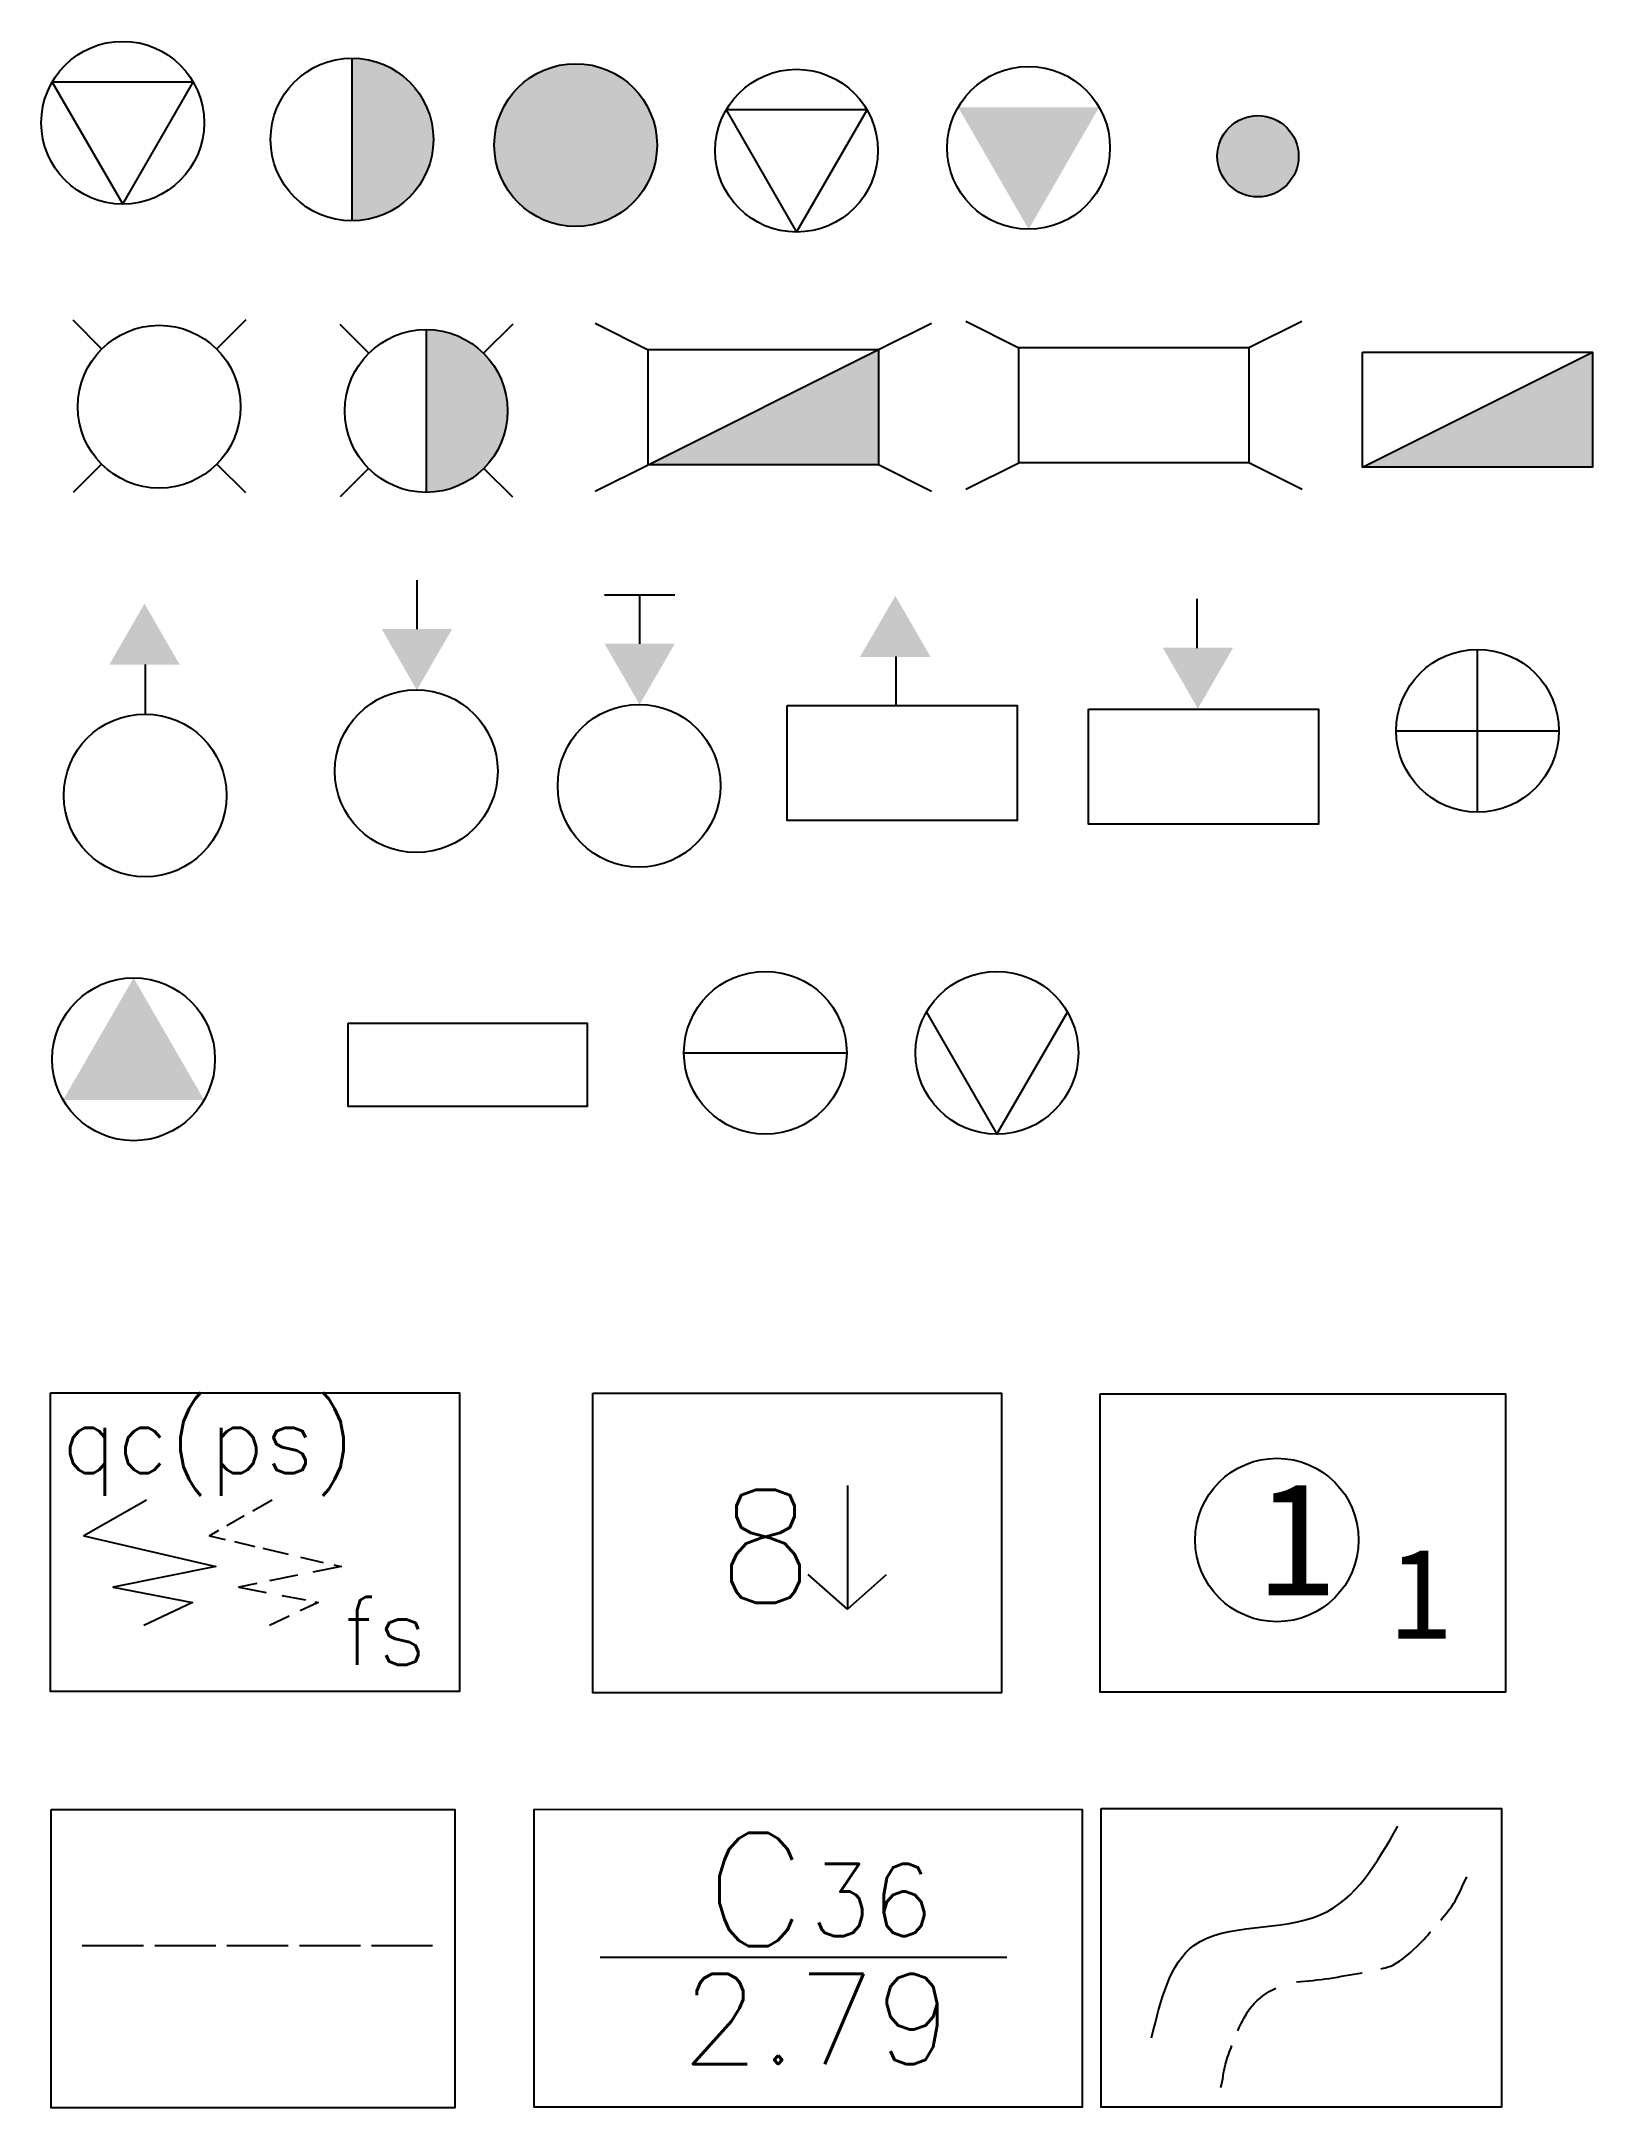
# Model space of a CAD drawing. Header units: millimetres. Extents: x 193.7 to 228.1, y 158.5 to 204.2.
import ezdxf

# ---------------------------------------------------------------- set-up
doc = ezdxf.new("R2010")
doc.units = ezdxf.units.MM
doc.layers.add('钻孔图例', color=7, linetype='Continuous')
doc.styles.get("Standard").update_dxf_attribs({"font": 'txt', "bigfont": 'gbcbig.shx'})

# ---------------------------------------------------------------- blocks, each defined once
blk = doc.blocks.new('单桥静力触探孔')
at = {"layer": '钻孔图例', "flags": 128}
blk.add_lwpolyline([(0, -1.8), (1.559, 0.9), (-1.559, 0.9)], close=True, dxfattribs=at)
at = {"layer": '钻孔图例', "color": 5}
blk.add_circle((0, 0), 1.8, dxfattribs=at)
blk = doc.blocks.new('机钻取土孔')
at = {"layer": '钻孔图例'}
blk.add_hatch(color=256, dxfattribs=at).paths.add_polyline_path([(0, -1.8, 0.414214), (1.8, 0, 0.414214), (0, 1.8)])
at = {"layer": '钻孔图例', "flags": 128}
blk.add_lwpolyline([(0, 1.8), (0, -1.8)], dxfattribs=at)
at = {"layer": '钻孔图例', "color": 5}
blk.add_circle((0, 0), 1.8, dxfattribs=at)
blk = doc.blocks.new('机钻取土孔2')
at = {"layer": '钻孔图例'}
blk.add_hatch(color=256, dxfattribs=at).paths.add_polyline_path([(-1.8, 0, 1), (1.8, 0, 1)])
at = {"layer": '钻孔图例', "color": 5}
blk.add_circle((0, 0), 1.8, dxfattribs=at)
blk = doc.blocks.new('双桥静力触探孔')
at = {"layer": '钻孔图例', "flags": 128}
blk.add_lwpolyline([(0, -1.8), (1.559, 0.9), (-1.559, 0.9)], close=True, dxfattribs=at)
at = {"layer": '钻孔图例', "color": 5}
blk.add_circle((0, 0), 1.8, dxfattribs=at)
blk = doc.blocks.new('标准贯入试验孔')
at = {"layer": '钻孔图例'}
blk.add_hatch(color=256, dxfattribs=at).paths.add_polyline_path([(1.559, 0.9), (-1.559, 0.9), (0, -1.8)])
at = {"layer": '钻孔图例', "color": 5}
blk.add_circle((0, 0), 1.8, dxfattribs=at)
blk = doc.blocks.new('小螺纹钻孔')
at = {"layer": '钻孔图例'}
blk.add_hatch(color=256, dxfattribs=at).paths.add_polyline_path([(0.9, 0, 1), (-0.9, 0, 1)])
at = {"layer": '钻孔图例', "color": 5}
blk.add_circle((0, 0), 0.9, dxfattribs=at)
blk = doc.blocks.new('机钻取水孔')
at = {"layer": '钻孔图例', "flags": 128}
for points in [[(-1.913, 1.92), (-1.269, 1.276)], [(1.913, 1.92), (1.269, 1.276)], [(-1.276, -1.269), (-1.906, -1.898)], [(1.276, -1.269), (1.906, -1.898)]]:
    blk.add_lwpolyline(points, dxfattribs=at)
at = {"layer": '钻孔图例', "color": 5}
blk.add_circle((0, 0), 1.8, dxfattribs=at)
blk = doc.blocks.new('采取土、水试样钻孔')
at = {"layer": '钻孔图例'}
blk.add_hatch(color=256, dxfattribs=at).paths.add_polyline_path([(0, -1.8, 0.414214), (1.8, 0, 0.414214), (0, 1.8)])
at = {"layer": '钻孔图例', "flags": 128}
for points in [[(-1.913, 1.92), (-1.269, 1.276)], [(1.913, 1.92), (1.269, 1.276)], [(0, 1.8), (0, -1.8)], [(-1.276, -1.269), (-1.906, -1.898)], [(1.276, -1.269), (1.906, -1.898)]]:
    blk.add_lwpolyline(points, dxfattribs=at)
at = {"layer": '钻孔图例', "color": 5}
blk.add_circle((0, 0), 1.8, dxfattribs=at)
blk = doc.blocks.new('探井')
at = {"layer": '钻孔图例'}
blk.add_hatch(color=256, dxfattribs=at).paths.add_polyline_path([(2.594, -1.258), (2.594, 1.288), (-2.497, -1.258)])
for p, q in [((-3.671, 1.87), (-2.497, 1.284)), ((2.594, 1.288), (3.766, 1.874)), ((-3.669, -1.844), (-2.497, -1.258)), ((2.594, -1.254), (3.768, -1.84))]:
    blk.add_line(p, q, dxfattribs=at)
for points in [[(-2.497, -1.258), (2.594, 1.288), (2.594, -1.258)], [(-2.497, 1.288), (2.594, 1.288), (2.594, -1.258), (-2.497, -1.258)]]:
    blk.add_lwpolyline(points, close=True, dxfattribs=at)
blk = doc.blocks.new('采取水试样探井')
at = {"layer": '钻孔图例'}
for p, q in [((-3.696, 1.861), (-2.522, 1.275)), ((2.569, 1.279), (3.741, 1.865)), ((-3.694, -1.853), (-2.522, -1.267)), ((2.569, -1.263), (3.743, -1.849))]:
    blk.add_line(p, q, dxfattribs=at)
blk.add_lwpolyline([(-2.522, 1.279), (2.569, 1.279), (2.569, -1.267), (-2.522, -1.267)], close=True, dxfattribs=at)
blk = doc.blocks.new('采取土试样探井')
at = {"layer": '钻孔图例'}
blk.add_hatch(color=256, dxfattribs=at).paths.add_polyline_path([(2.489, -1.314), (2.489, 1.232), (-2.602, -1.314)])
for points in [[(-2.602, 1.232), (2.489, 1.232), (2.489, -1.314), (-2.602, -1.314)], [(-2.602, -1.314), (2.489, 1.232), (2.489, -1.314)]]:
    blk.add_lwpolyline(points, close=True, dxfattribs=at)
blk = doc.blocks.new('抽水试验孔')
at = {"layer": '钻孔图例'}
blk.add_hatch(color=256, dxfattribs=at).paths.add_polyline_path([(-0.793, 2.891), (0.766, 2.891), (-0.013, 4.241)])
blk.add_line((0, 2.898), (0, 1.811), dxfattribs=at)
at = {"layer": '钻孔图例', "color": 5}
blk.add_circle((0, 0), 1.8, dxfattribs=at)
blk = doc.blocks.new('注水试验孔')
at = {"layer": '钻孔图例'}
blk.add_hatch(color=256, dxfattribs=at).paths.add_polyline_path([(0.793, 3.145), (-0.766, 3.145), (0.013, 1.795)])
blk.add_line((0.022, 3.138), (0.022, 4.225), dxfattribs=at)
at = {"layer": '钻孔图例', "color": 5}
blk.add_circle((0, 0), 1.8, dxfattribs=at)
blk = doc.blocks.new('压水试验孔')
at = {"layer": '钻孔图例'}
blk.add_hatch(color=256, dxfattribs=at).paths.add_polyline_path([(0.793, 3.145), (-0.766, 3.145), (0.013, 1.795)])
for p, q in [((-0.767, 4.225), (0.794, 4.225)), ((0.014, 3.138), (0.014, 4.225))]:
    blk.add_line(p, q, dxfattribs=at)
at = {"layer": '钻孔图例', "color": 5}
blk.add_circle((0, 0), 1.8, dxfattribs=at)
blk = doc.blocks.new('简易抽水试验井')
at = {"layer": '钻孔图例'}
blk.add_hatch(color=256, dxfattribs=at).paths.add_polyline_path([(-0.793, 1.08), (0.766, 1.08), (-0.013, 2.43)])
blk.add_line((0, 1.087), (0, 0), dxfattribs=at)
blk.add_lwpolyline([(-2.407, 0.005), (2.684, 0.005), (2.684, -2.54), (-2.407, -2.54)], close=True, dxfattribs=at)
blk = doc.blocks.new('简易渗水试验井')
at = {"layer": '钻孔图例'}
blk.add_hatch(color=256, dxfattribs=at).paths.add_polyline_path([(0.789, 1.358), (-0.77, 1.358), (0.009, 0.008)])
blk.add_line((-0.004, 1.35), (-0.004, 2.438), dxfattribs=at)
blk.add_lwpolyline([(-2.412, 0.001), (2.68, 0.001), (2.68, -2.544), (-2.412, -2.544)], close=True, dxfattribs=at)
blk = doc.blocks.new('十字板剪切试验孔')
at = {"layer": '钻孔图例'}
for p, q in [((0, -1.8), (0, 1.8)), ((-1.8, 0), (1.8, 0))]:
    blk.add_line(p, q, dxfattribs=at)
at = {"layer": '钻孔图例', "color": 5}
blk.add_circle((0, 0), 1.8, dxfattribs=at)
blk = doc.blocks.new('动力触探试验孔')
at = {"layer": '钻孔图例'}
blk.add_hatch(color=256, dxfattribs=at).paths.add_polyline_path([(-1.559, -0.9), (1.559, -0.9), (0, 1.8)])
at = {"layer": '钻孔图例', "color": 5}
blk.add_circle((0, 0), 1.8, dxfattribs=at)
blk = doc.blocks.new('探槽')
at = {"layer": '钻孔图例'}
blk.add_lwpolyline([(-2.626, 0.856), (2.665, 0.856), (2.665, -0.989), (-2.626, -0.989)], close=True, dxfattribs=at)
blk = doc.blocks.new('旁压试验孔')
at = {"layer": '钻孔图例'}
blk.add_line((-1.8, 0), (1.8, 0), dxfattribs=at)
at = {"layer": '钻孔图例', "color": 5}
blk.add_circle((0, 0), 1.8, dxfattribs=at)
blk = doc.blocks.new('波速测试孔')
at = {"layer": '钻孔图例', "flags": 128}
blk.add_lwpolyline([(-1.559, 0.9), (-1.559, 0.9), (0, -1.8), (1.559, 0.9)], dxfattribs=at)
at = {"layer": '钻孔图例', "color": 5}
blk.add_circle((0, 0), 1.8, dxfattribs=at)
blk = doc.blocks.new('静探曲线')
blk.add_lwpolyline([(-3.698, 2.591), (5.342, 2.591), (5.342, -4.015), (-3.698, -4.015)], close=True)
blk.add_lwpolyline([(-1.577, 0.221), (-2.961, -0.568), (-0.048, -1.25), (-2.314, -1.703), (-0.558, -2.042), (-1.634, -2.552)])
at = {"flags": 128}
for points in [[(1.198, 0.221), (0.771, -0.023)], [(0.013, -0.455), (-0.185, -0.568), (0.163, -0.65)], [(0.58, -0.131), (0.198, -0.35)], [(0.37, -0.698), (0.818, -0.803)], [(0.998, -0.845), (1.554, -0.975)], [(1.83, -1.04), (2.329, -1.157)], [(2.562, -1.211), (2.728, -1.25), (2.104, -1.375)], [(0.864, -1.622), (0.462, -1.703), (1.068, -1.82)], [(1.76, -1.443), (1.142, -1.567)], [(1.413, -1.887), (1.939, -1.988)], [(2.142, -2.028), (2.218, -2.042), (1.822, -2.229)], [(1.581, -2.344), (1.142, -2.552)]]:
    blk.add_lwpolyline(points, dxfattribs=at)
at = {"layer": '钻孔图例', "char_height": 1.5, "attachment_point": 1}
for s, insert, width in [('qc(ps)', (-3.46, 2.316), 4), ('fs', (2.762, -1.923), 2.74161)]:
    blk.add_mtext(s, dxfattribs=dict(at, insert=insert, width=width))
blk = doc.blocks.new('标准贯入')
for p, q in [((1.325, 1.23), (1.325, -1.507)), ((1.325, -1.507), (0.46, -0.738)), ((1.325, -1.507), (2.19, -0.738)), ((1.325, -1.507), (1.325, -1.507))]:
    blk.add_line(p, q)
blk.add_lwpolyline([(-4.305, 3.266), (4.729, 3.266), (4.729, -3.359), (-4.305, -3.359)], close=True)
at = {"insert": (-1.559, 1.134), "char_height": 2.5, "width": 0.91307, "attachment_point": 1}
blk.add_mtext('8', dxfattribs=at)
blk = doc.blocks.new('土层编号')
blk.add_lwpolyline([(-4.312, 3.236), (4.651, 3.236), (4.651, -3.362), (-4.312, -3.362)], close=True)
blk.add_circle((-0.403, 0.006), 1.807)
at = {"attachment_point": 1}
for insert, char_height, width in [((-0.808, 1.285), 2.5, 1.48271), ((2.102, -0.173), 2, 1.53827)]:
    blk.add_mtext('{\\fMS Mincho|b0|i0|c0|p49;1}', dxfattribs=dict(at, insert=insert, char_height=char_height, width=width))
blk = doc.blocks.new('水位线')
for p, q in [((-3.774, -0.041), (-2.423, -0.041)), ((-2.168, -0.041), (-0.817, -0.041)), ((-0.575, -0.041), (0.776, -0.041)), ((1.031, -0.041), (2.382, -0.041)), ((2.624, -0.041), (3.975, -0.041))]:
    blk.add_line(p, q)
blk.add_lwpolyline([(-4.462, 2.967), (4.467, 2.967), (4.467, -3.629), (-4.462, -3.629)], close=True)
blk = doc.blocks.new('孔号标高')
blk.add_line((-4.385, -0.242), (4.613, -0.242))
blk.add_lwpolyline([(-5.84, 3.029), (6.276, 3.028), (6.276, -3.555), (-5.84, -3.555)], close=True)
for s, insert, char_height, width, attachment_point in [('C', (-2.062, 2.505), 2.5, 1.94096, 1), ('36', (1.617, 1.02), 1.6, 4.36715, 5), ('2.79', (-2.588, -0.606), 2, 4.73108, 1)]:
    blk.add_mtext(s, dxfattribs=dict(insert=insert, char_height=char_height, width=width, attachment_point=attachment_point))
blk = doc.blocks.new('地层界线推测地层界线')
blk.add_lwpolyline([(-4.434, 3.199), (4.422, 3.199), (4.422, -3.404), (-4.434, -3.404)], close=True)
for points, knots in [([(-3.32, -1.871), (-3.121, -1.047), (-2.665, 0.836), (0.685, 0.289), (1.665, 1.998), (2.128, 2.807)], [0, 0, 0, 0, 2.245779, 5.136495, 7.729909, 7.729909, 7.729909, 7.729909]), ([(3.074, 0.725), (3.187, 0.863), (3.428, 1.154), (3.563, 1.51), (3.652, 1.688)], [0, 0, 0, 0, 0.531193, 1.128086, 1.128086, 1.128086, 1.128086]), ([(1.751, -0.349), (1.89, -0.317), (2.236, -0.237), (2.984, 0.607), (2.798, 0.421)], [0, 0, 0, 0, 0.52984, 1.318213, 1.318213, 1.318213, 1.318213]), ([(-0.112, -0.637), (0.128, -0.616), (0.615, -0.573), (1.093, -0.471), (1.337, -0.434)], [0, 0, 0, 0, 0.722784, 1.464071, 1.464071, 1.464071, 1.464071]), ([(-1.415, -1.718), (-1.32, -1.528), (-1.142, -1.124), (-0.769, -0.871), (-0.575, -0.774)], [0, 0, 0, 0, 0.639344, 1.290215, 1.290215, 1.290215, 1.290215]), ([(-1.785, -2.971), (-1.743, -2.803), (-1.719, -2.478), (-1.597, -2.178), (-1.542, -2.04)], [0, 0, 0, 0, 0.5210021, 0.9656559, 0.9656559, 0.9656559, 0.9656559])]:
    blk.add_open_spline(points, degree=3, knots=knots)

msp = doc.modelspace()

# ---------------------------------------------------------------- block references
for name, p in [('静探曲线', (197.644, 171.703)), ('标准贯入', (210.244, 171.019)), ('土层编号', (221.471, 171.034)), ('水位线', (198.42, 162.115)), ('孔号标高', (210.482, 162.056)), ('地层界线推测地层界线', (221.616, 161.905))]:
    msp.add_blockref(name, p)
at = {"layer": '钻孔图例'}
for name, p in [('单桥静力触探孔', (195.54, 202.382)), ('机钻取土孔', (200.611, 202.011)), ('机钻取土孔2', (205.558, 201.888)), ('双桥静力触探孔', (210.444, 201.764)), ('标准贯入试验孔', (215.576, 201.826)), ('小螺纹钻孔', (220.647, 201.641)), ('机钻取水孔', (196.347, 196.102)), ('采取土、水试样钻孔', (202.252, 196.008)), ('探井', (209.66, 196.076)), ('采取水试样探井', (217.88, 196.13)), ('采取土试样探井', (225.562, 196.076)), ('注水试验孔', (202.033, 188.041)), ('压水试验孔', (206.96, 187.72)), ('抽水试验孔', (196.035, 187.506)), ('简易抽水试验井', (212.641, 189.49)), ('简易渗水试验井', (219.311, 189.416)), ('十字板剪切试验孔', (225.506, 188.935)), ('动力触探试验孔', (195.781, 181.671)), ('旁压试验孔', (209.753, 181.815)), ('波速测试孔', (214.876, 181.815)), ('探槽', (203.149, 181.615))]:
    msp.add_blockref(name, p, dxfattribs=at)

doc.saveas('drawing.dxf')
